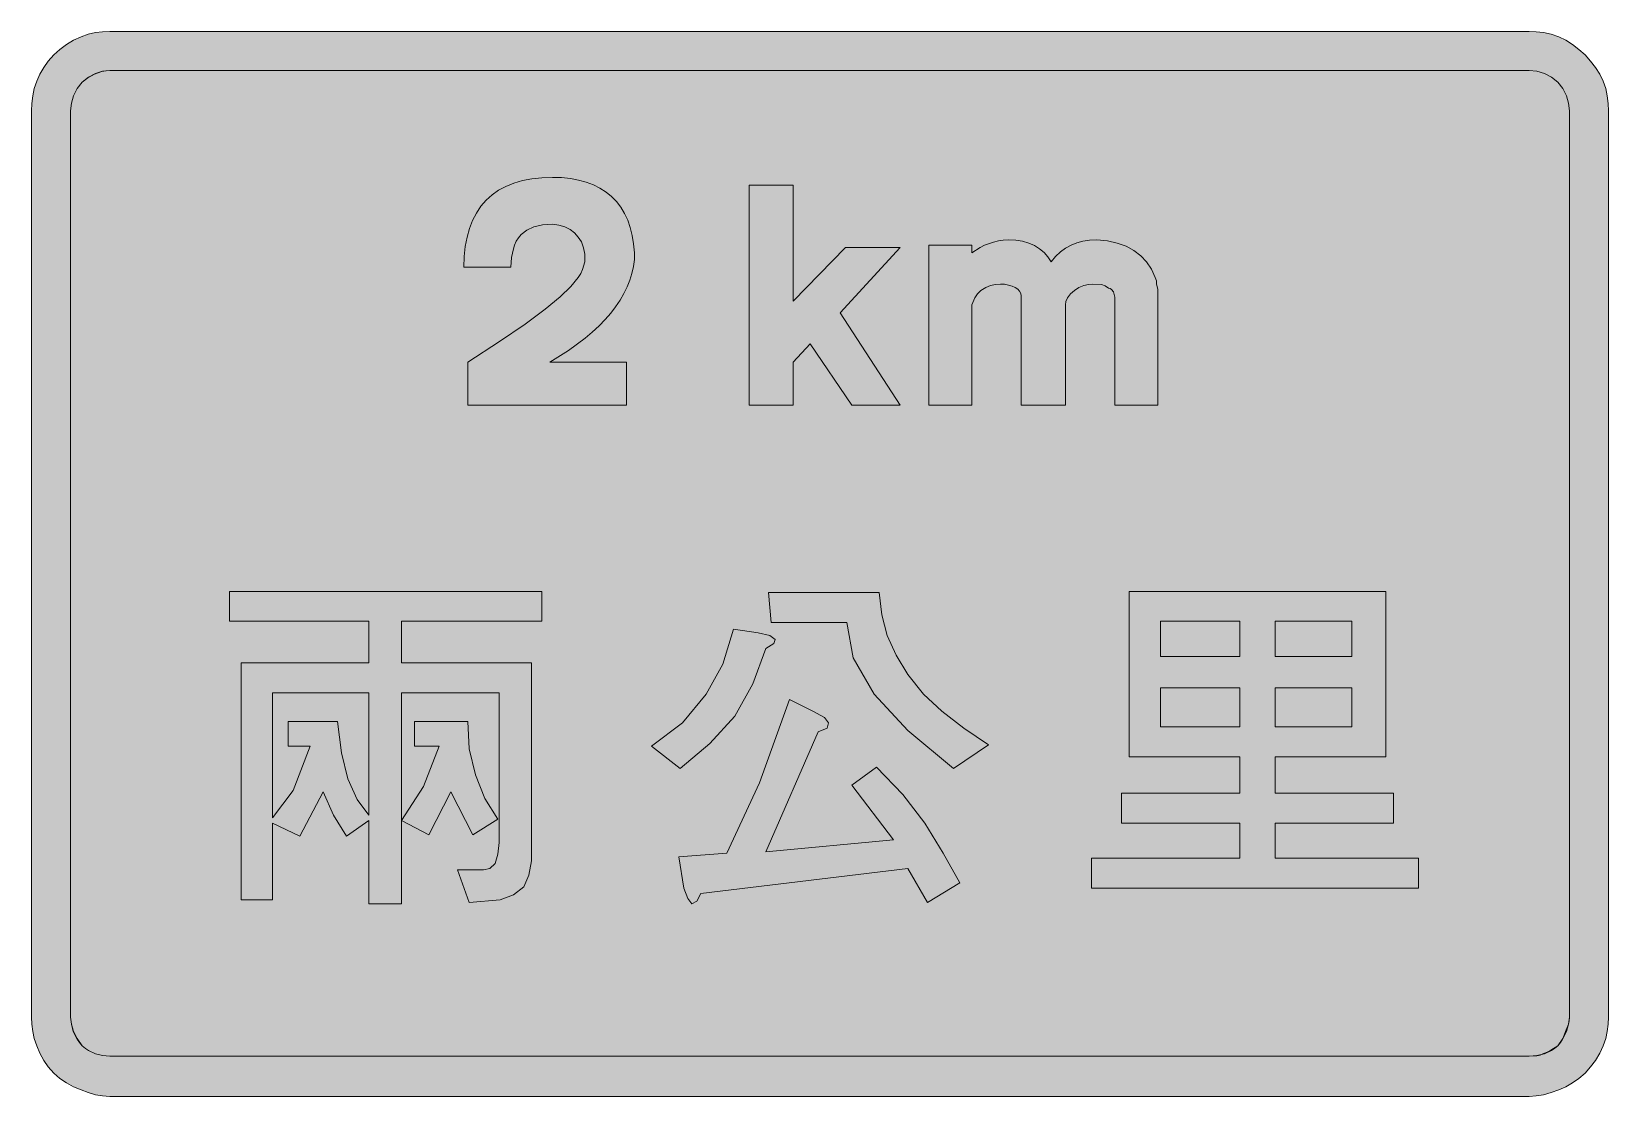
# Model space of a CAD drawing. Header units: metres. Extents: x 103 to 466, y 14 to 260.
import ezdxf

# ---------------------------------------------------------------- set-up
doc = ezdxf.new("R2010")
doc.units = ezdxf.units.M
doc.layers.add('FILL_BLACK_000000', color=7, linetype='Continuous', true_color=0x000000)
doc.layers.add('FILL_WHITE_FFFFFF', color=7, linetype='Continuous', true_color=0xffffff)

msp = doc.modelspace()

# ---------------------------------------------------------------- hatches: boundary and pattern name
at = {"layer": 'FILL_BLACK_000000', "true_color": 0x000000}
h = msp.add_hatch(color=7, dxfattribs=at)
h.dxf.hatch_style = 1
h.paths.add_polyline_path([(450.91, 259.24), (452.67, 258.87), (454.47, 258.3), (456.04, 257.52), (457.58, 256.54), (459.07, 255.39), (460.47, 254.1), (461.76, 252.7), (462.91, 251.21), (463.89, 249.67), (464.67, 248.1), (465.24, 246.35), (465.61, 244.65), (465.81, 242.95), (465.87, 241.2), (465.87, 32.4), (465.81, 30.78), (465.61, 29.1), (465.24, 27.42), (464.67, 25.8), (463.89, 24.06), (462.91, 22.42), (461.76, 20.91), (460.47, 19.5), (459.07, 18.26), (457.58, 17.21), (456.04, 16.34), (454.47, 15.6), (452.67, 14.99), (450.91, 14.51), (449.2, 14.21), (447.57, 14.1), (120.57, 14.1), (118.95, 14.21), (117.27, 14.51), (115.59, 14.99), (113.97, 15.6), (112.23, 16.34), (110.6, 17.21), (109.08, 18.26), (107.67, 19.5), (106.43, 20.91), (105.38, 22.42), (104.51, 24.06), (103.77, 25.8), (103.2, 27.42), (102.83, 29.1), (102.63, 30.78), (102.57, 32.4), (102.57, 241.2), (102.63, 242.95), (102.83, 244.65), (103.2, 246.35), (103.77, 248.1), (104.51, 249.67), (105.38, 251.21), (106.43, 252.7), (107.67, 254.1), (109.08, 255.39), (110.6, 256.54), (112.23, 257.52), (113.97, 258.3), (115.59, 258.87), (117.27, 259.24), (118.95, 259.44), (120.57, 259.5), (447.57, 259.5), (449.2, 259.44), (450.91, 259.24)])
h.paths.add_polyline_path([(118.95, 250.33), (117.31, 249.82), (115.72, 248.98), (114.27, 247.8), (113.09, 246.35), (112.25, 244.72), (111.74, 242.99), (111.57, 241.2), (111.57, 32.4), (111.74, 30.78), (112.25, 29.1), (113.09, 27.42), (114.27, 25.8), (114.97, 25.18), (115.72, 24.67), (117.31, 23.92), (118.95, 23.52), (120.57, 23.4), (447.57, 23.4), (449.36, 23.52), (451.1, 23.92), (452.72, 24.67), (453.47, 25.18), (454.17, 25.8), (455.35, 27.42), (456.2, 29.1), (456.7, 30.78), (456.87, 32.4), (456.87, 241.2), (456.7, 242.99), (456.2, 244.72), (455.35, 246.35), (454.17, 247.8), (452.72, 248.98), (451.1, 249.82), (449.36, 250.33), (447.57, 250.5), (120.57, 250.5), (118.95, 250.33)], flags=16)
h = msp.add_hatch(color=7, dxfattribs=at)
h.dxf.hatch_style = 1
h.paths.add_polyline_path([(239.67, 183.3), (239.67, 173.4), (203.07, 173.4), (203.07, 183.3), (210.39, 188.07), (216.27, 192.1), (220.87, 195.49), (224.33, 198.34), (226.83, 200.75), (228.51, 202.83), (229.1, 203.78), (229.54, 204.68), (230.07, 206.4), (230.07, 206.7), (230.07, 207.9), (230.07, 208.2), (229.75, 209.69), (229.24, 211.01), (228.54, 212.15), (227.67, 213.11), (226.63, 213.89), (225.43, 214.49), (224.07, 214.89), (222.57, 215.1), (220.26, 214.94), (218.3, 214.46), (216.66, 213.71), (215.37, 212.7), (214.75, 211.97), (214.25, 211.16), (213.85, 210.3), (213.57, 209.4), (213.16, 207.41), (212.97, 205.2), (202.17, 205.2), (202.25, 207.66), (202.49, 209.97), (202.9, 212.12), (203.46, 214.13), (204.18, 215.98), (205.07, 217.68), (206.11, 219.23), (207.31, 220.61), (208.67, 221.84), (210.18, 222.91), (211.86, 223.82), (213.69, 224.56), (215.67, 225.15), (217.82, 225.56), (220.12, 225.82), (222.57, 225.9), (224.7, 225.83), (226.72, 225.62), (228.61, 225.27), (230.37, 224.78), (232.02, 224.16), (233.53, 223.4), (234.92, 222.5), (236.18, 221.47), (237.31, 220.31), (238.31, 219.02), (239.18, 217.59), (239.91, 216.03), (240.51, 214.34), (240.97, 212.52), (241.29, 210.57), (241.47, 208.5), (241.47, 208.2), (241.47, 207), (241.24, 205.38), (240.88, 203.78), (240.39, 202.2), (239.77, 200.64), (239.03, 199.1), (238.15, 197.58), (237.14, 196.07), (236, 194.59), (234.72, 193.12), (233.31, 191.67), (231.76, 190.23), (230.08, 188.82), (226.3, 186.03), (221.97, 183.3), (239.67, 183.3)])
h = msp.add_hatch(color=7, dxfattribs=at)
h.dxf.hatch_style = 1
h.paths.add_polyline_path([(267.87, 224.1), (278.07, 224.1), (278.07, 197.4), (290.07, 209.7), (302.67, 209.7), (288.87, 194.7), (302.67, 173.4), (291.57, 173.4), (281.97, 187.5), (278.07, 183.3), (278.07, 173.4), (267.87, 173.4), (267.87, 224.1)])
h = msp.add_hatch(color=7, dxfattribs=at)
h.dxf.hatch_style = 1
h.paths.add_polyline_path([(346.08, 201.23), (344.97, 201), (343.86, 200.54), (342.87, 199.8), (341.91, 199.03), (341.26, 198.15), (340.89, 197.27), (340.77, 196.5), (340.77, 196.2), (340.77, 173.4), (330.57, 173.4), (330.57, 198.3), (330.57, 198.6), (330.47, 199.15), (330.2, 199.65), (329.76, 200.11), (329.18, 200.51), (328.48, 200.84), (327.66, 201.09), (326.75, 201.25), (325.77, 201.3), (324.65, 201.23), (323.52, 201), (322.4, 200.54), (321.27, 199.8), (320.48, 199.03), (319.88, 198.15), (319.17, 196.5), (319.17, 196.2), (319.17, 173.4), (309.27, 173.4), (309.27, 210.3), (319.17, 210.3), (319.17, 208.5), (321.12, 209.77), (322.12, 210.27), (323.07, 210.6), (324.2, 210.99), (325.32, 211.27), (326.45, 211.44), (327.57, 211.5), (329.3, 211.42), (330.89, 211.17), (332.34, 210.76), (333.65, 210.19), (334.81, 209.46), (335.84, 208.59), (336.72, 207.57), (337.47, 206.4), (338.51, 207.65), (339.62, 208.72), (340.79, 209.6), (342.05, 210.3), (343.38, 210.84), (344.81, 211.21), (346.34, 211.43), (347.97, 211.5), (350.45, 211.26), (352.7, 210.77), (354.72, 210.04), (356.52, 209.06), (358.1, 207.85), (359.45, 206.4), (360.57, 204.71), (361.47, 202.8), (361.73, 202.05), (361.77, 201.3), (362.07, 200.1), (362.07, 199.8), (362.07, 173.4), (352.17, 173.4), (352.17, 198.3), (351.87, 199.5), (351.38, 200.06), (351.07, 200.3), (350.67, 200.4), (349.94, 200.92), (349.1, 201.19), (347.07, 201.3), (346.08, 201.23)])
h = msp.add_hatch(color=7, dxfattribs=at)
h.dxf.hatch_style = 1
h.paths.add_polyline_path([(220.17, 123.6), (187.77, 123.6), (187.77, 114), (217.77, 114), (217.77, 68.4), (217.17, 65.1), (215.97, 62.4), (213.57, 60.6), (210.57, 59.4), (203.37, 58.8), (200.67, 66.3), (206.67, 66.3), (208.17, 66.6), (209.37, 67.8), (209.97, 69.9), (210.27, 72.6), (210.27, 107.1), (187.77, 107.1), (187.77, 58.5), (180.27, 58.5), (180.27, 77.7), (175.17, 74.1), (172.17, 78.9), (169.77, 84.3), (164.37, 74.1), (158.07, 77.1), (158.07, 59.4), (150.87, 59.4), (150.87, 114), (180.27, 114), (180.27, 123.6), (148.17, 123.6), (148.17, 130.5), (220.17, 130.5), (220.17, 123.6)])
h.paths.add_polyline_path([(166.77, 94.8), (161.67, 94.8), (161.67, 100.5), (173.07, 100.5), (173.97, 93.3), (175.47, 87.3), (177.57, 82.5), (180.27, 78.9), (180.27, 107.1), (158.07, 107.1), (158.07, 78.3), (162.87, 84.6), (166.77, 94.8)], flags=16)
h = msp.add_hatch(color=7, dxfattribs=at)
h.dxf.hatch_style = 1
h.paths.add_polyline_path([(297.87, 130.2), (298.47, 125.1), (299.67, 120.3), (301.77, 115.8), (304.47, 111.3), (308.07, 106.8), (312.27, 102.9), (317.37, 99), (323.07, 95.1), (314.97, 89.7), (304.47, 98.4), (296.67, 106.8), (291.87, 115.2), (290.37, 123.3), (272.97, 123.3), (272.37, 130.2), (297.87, 130.2)])
h = msp.add_hatch(color=7, dxfattribs=at)
h.dxf.hatch_style = 1
h.paths.add_polyline_path([(416.37, 84), (416.37, 77.1), (389.07, 77.1), (389.07, 69), (422.07, 69), (422.07, 62.1), (346.77, 62.1), (346.77, 69), (380.97, 69), (380.97, 77.1), (353.67, 77.1), (353.67, 84), (380.97, 84), (380.97, 92.4), (355.47, 92.4), (355.47, 130.5), (414.57, 130.5), (414.57, 92.4), (389.07, 92.4), (389.07, 84), (416.37, 84)])
h.paths.add_polyline_path([(406.77, 115.5), (406.77, 123.6), (389.07, 123.6), (389.07, 115.5), (406.77, 115.5)], flags=16)
h.paths.add_polyline_path([(362.67, 115.5), (380.97, 115.5), (380.97, 123.6), (362.67, 123.6), (362.67, 115.5)], flags=16)
h.paths.add_polyline_path([(389.07, 108.3), (389.07, 99.3), (406.77, 99.3), (406.77, 108.3), (389.07, 108.3)], flags=16)
h.paths.add_polyline_path([(380.97, 108.3), (362.67, 108.3), (362.67, 99.3), (380.97, 99.3), (380.97, 108.3)], flags=16)
h = msp.add_hatch(color=7, dxfattribs=at)
h.dxf.hatch_style = 1
h.paths.add_polyline_path([(272.67, 120.3), (273.87, 119.4), (273.57, 118.5), (271.77, 117.3), (268.77, 109.2), (264.57, 101.7), (258.87, 95.4), (251.97, 89.7), (245.37, 94.8), (252.57, 100.2), (257.97, 106.8), (261.87, 113.7), (264.27, 121.8), (269.97, 120.9), (272.67, 120.3)])
h = msp.add_hatch(color=7, dxfattribs=at)
h.dxf.hatch_style = 1
h.paths.add_polyline_path([(285.27, 101.4), (286.17, 100.2), (285.87, 99), (283.77, 98.1), (271.77, 70.5), (301.17, 73.2), (291.57, 85.8), (297.27, 90), (303.27, 83.7), (308.37, 77.1), (312.57, 70.2), (316.47, 63.3), (308.97, 58.8), (304.47, 66.6), (256.77, 60.9), (255.87, 59.1), (254.67, 58.5), (253.77, 59.7), (252.87, 62.1), (251.67, 69.3), (262.77, 70.2), (270.27, 86.4), (277.17, 105.6), (282.57, 102.9), (285.27, 101.4)])
h = msp.add_hatch(color=7, dxfattribs=at)
h.dxf.hatch_style = 1
h.paths.add_polyline_path([(203.07, 100.5), (203.37, 94.2), (204.87, 88.2), (206.97, 82.8), (209.97, 78), (204.27, 74.4), (199.17, 84.3), (194.07, 74.4), (187.77, 77.7), (192.87, 85.5), (196.47, 94.8), (190.77, 94.8), (190.77, 100.5), (203.07, 100.5)])
at = {"layer": 'FILL_WHITE_FFFFFF', "true_color": 0xffffff}
h = msp.add_hatch(color=7, dxfattribs=at)
h.dxf.hatch_style = 1
h.paths.add_polyline_path([(447.57, 250.5), (449.36, 250.33), (451.1, 249.82), (452.72, 248.98), (454.17, 247.8), (455.35, 246.35), (456.2, 244.72), (456.7, 242.99), (456.87, 241.2), (456.87, 32.4), (456.81, 31.55), (456.65, 30.75), (455.97, 29.1), (455.69, 28.2), (455.3, 27.34), (454.79, 26.53), (454.17, 25.8), (452.63, 24.79), (451.77, 24.32), (450.87, 24), (450.14, 23.65), (449.33, 23.47), (447.57, 23.4), (120.57, 23.4), (118.95, 23.52), (117.31, 23.92), (115.72, 24.67), (114.97, 25.18), (114.27, 25.8), (113.65, 26.53), (113.11, 27.34), (112.17, 29.1), (111.76, 30.75), (111.57, 32.4), (111.57, 241.2), (111.74, 242.99), (112.25, 244.72), (113.09, 246.35), (114.27, 247.8), (115.55, 248.85), (117.08, 249.71), (118.78, 250.29), (119.67, 250.45), (120.57, 250.5), (447.57, 250.5)])

# ---------------------------------------------------------------- linework, layer by layer
at = {"layer": 'FILL_BLACK_000000', "lineweight": 0, "true_color": 0x000000}
for points in [[(450.91, 259.24), (452.67, 258.87), (454.47, 258.3), (456.04, 257.52), (457.58, 256.54), (459.07, 255.39), (460.47, 254.1), (461.76, 252.7), (462.91, 251.21), (463.89, 249.67), (464.67, 248.1), (465.24, 246.35), (465.61, 244.65), (465.81, 242.95), (465.87, 241.2), (465.87, 32.4), (465.81, 30.78), (465.61, 29.1), (465.24, 27.42), (464.67, 25.8), (463.89, 24.06), (462.91, 22.42), (461.76, 20.91), (460.47, 19.5), (459.07, 18.26), (457.58, 17.21), (456.04, 16.34), (454.47, 15.6), (452.67, 14.99), (450.91, 14.51), (449.2, 14.21), (447.57, 14.1), (120.57, 14.1), (118.95, 14.21), (117.27, 14.51), (115.59, 14.99), (113.97, 15.6), (112.23, 16.34), (110.6, 17.21), (109.08, 18.26), (107.67, 19.5), (106.43, 20.91), (105.38, 22.42), (104.51, 24.06), (103.77, 25.8), (103.2, 27.42), (102.83, 29.1), (102.63, 30.78), (102.57, 32.4), (102.57, 241.2), (102.63, 242.95), (102.83, 244.65), (103.2, 246.35), (103.77, 248.1), (104.51, 249.67), (105.38, 251.21), (106.43, 252.7), (107.67, 254.1), (109.08, 255.39), (110.6, 256.54), (112.23, 257.52), (113.97, 258.3), (115.59, 258.87), (117.27, 259.24), (118.95, 259.44), (120.57, 259.5), (447.57, 259.5), (449.2, 259.44)], [(118.95, 250.33), (117.31, 249.82), (115.72, 248.98), (114.27, 247.8), (113.09, 246.35), (112.25, 244.72), (111.74, 242.99), (111.57, 241.2), (111.57, 32.4), (111.74, 30.78), (112.25, 29.1), (113.09, 27.42), (114.27, 25.8), (114.97, 25.18), (115.72, 24.67), (117.31, 23.92), (118.95, 23.52), (120.57, 23.4), (447.57, 23.4), (449.36, 23.52), (451.1, 23.92), (452.72, 24.67), (453.47, 25.18), (454.17, 25.8), (455.35, 27.42), (456.2, 29.1), (456.7, 30.78), (456.87, 32.4), (456.87, 241.2), (456.7, 242.99), (456.2, 244.72), (455.35, 246.35), (454.17, 247.8), (452.72, 248.98), (451.1, 249.82), (449.36, 250.33), (447.57, 250.5), (120.57, 250.5)], [(239.67, 183.3), (239.67, 173.4), (203.07, 173.4), (203.07, 183.3), (210.39, 188.07), (216.27, 192.1), (220.87, 195.49), (224.33, 198.34), (226.83, 200.75), (228.51, 202.83), (229.1, 203.78), (229.54, 204.68), (230.07, 206.4), (230.07, 206.7), (230.07, 207.9), (230.07, 208.2), (229.75, 209.69), (229.24, 211.01), (228.54, 212.15), (227.67, 213.11), (226.63, 213.89), (225.43, 214.49), (224.07, 214.89), (222.57, 215.1), (220.26, 214.94), (218.3, 214.46), (216.66, 213.71), (215.37, 212.7), (214.75, 211.97), (214.25, 211.16), (213.85, 210.3), (213.57, 209.4), (213.16, 207.41), (212.97, 205.2), (202.17, 205.2), (202.25, 207.66), (202.49, 209.97), (202.9, 212.12), (203.46, 214.13), (204.18, 215.98), (205.07, 217.68), (206.11, 219.23), (207.31, 220.61), (208.67, 221.84), (210.18, 222.91), (211.86, 223.82), (213.69, 224.56), (215.67, 225.15), (217.82, 225.56), (220.12, 225.82), (222.57, 225.9), (224.7, 225.83), (226.72, 225.62), (228.61, 225.27), (230.37, 224.78), (232.02, 224.16), (233.53, 223.4), (234.92, 222.5), (236.18, 221.47), (237.31, 220.31), (238.31, 219.02), (239.18, 217.59), (239.91, 216.03), (240.51, 214.34), (240.97, 212.52), (241.29, 210.57), (241.47, 208.5), (241.47, 208.2), (241.47, 207), (241.24, 205.38), (240.88, 203.78), (240.39, 202.2), (239.77, 200.64), (239.03, 199.1), (238.15, 197.58), (237.14, 196.07), (236, 194.59), (234.72, 193.12), (233.31, 191.67), (231.76, 190.23), (230.08, 188.82), (226.3, 186.03), (221.97, 183.3)], [(267.87, 224.1), (278.07, 224.1), (278.07, 197.4), (290.07, 209.7), (302.67, 209.7), (288.87, 194.7), (302.67, 173.4), (291.57, 173.4), (281.97, 187.5), (278.07, 183.3), (278.07, 173.4), (267.87, 173.4)], [(346.08, 201.23), (344.97, 201), (343.86, 200.54), (342.87, 199.8), (341.91, 199.03), (341.26, 198.15), (340.89, 197.27), (340.77, 196.5), (340.77, 196.2), (340.77, 173.4), (330.57, 173.4), (330.57, 198.3), (330.57, 198.6), (330.47, 199.15), (330.2, 199.65), (329.76, 200.11), (329.18, 200.51), (328.48, 200.84), (327.66, 201.09), (326.75, 201.25), (325.77, 201.3), (324.65, 201.23), (323.52, 201), (322.4, 200.54), (321.27, 199.8), (320.48, 199.03), (319.88, 198.15), (319.17, 196.5), (319.17, 196.2), (319.17, 173.4), (309.27, 173.4), (309.27, 210.3), (319.17, 210.3), (319.17, 208.5), (321.12, 209.77), (322.12, 210.27), (323.07, 210.6), (324.2, 210.99), (325.32, 211.27), (326.45, 211.44), (327.57, 211.5), (329.3, 211.42), (330.89, 211.17), (332.34, 210.76), (333.65, 210.19), (334.81, 209.46), (335.84, 208.59), (336.72, 207.57), (337.47, 206.4), (338.51, 207.65), (339.62, 208.72), (340.79, 209.6), (342.05, 210.3), (343.38, 210.84), (344.81, 211.21), (346.34, 211.43), (347.97, 211.5), (350.45, 211.26), (352.7, 210.77), (354.72, 210.04), (356.52, 209.06), (358.1, 207.85), (359.45, 206.4), (360.57, 204.71), (361.47, 202.8), (361.73, 202.05), (361.77, 201.3), (362.07, 200.1), (362.07, 199.8), (362.07, 173.4), (352.17, 173.4), (352.17, 198.3), (351.87, 199.5), (351.38, 200.06), (351.07, 200.3), (350.67, 200.4), (349.94, 200.92), (349.1, 201.19), (347.07, 201.3)], [(220.17, 123.6), (187.77, 123.6), (187.77, 114), (217.77, 114), (217.77, 68.4), (217.17, 65.1), (215.97, 62.4), (213.57, 60.6), (210.57, 59.4), (203.37, 58.8), (200.67, 66.3), (206.67, 66.3), (208.17, 66.6), (209.37, 67.8), (209.97, 69.9), (210.27, 72.6), (210.27, 107.1), (187.77, 107.1), (187.77, 58.5), (180.27, 58.5), (180.27, 77.7), (175.17, 74.1), (172.17, 78.9), (169.77, 84.3), (164.37, 74.1), (158.07, 77.1), (158.07, 59.4), (150.87, 59.4), (150.87, 114), (180.27, 114), (180.27, 123.6), (148.17, 123.6), (148.17, 130.5), (220.17, 130.5)], [(297.87, 130.2), (298.47, 125.1), (299.67, 120.3), (301.77, 115.8), (304.47, 111.3), (308.07, 106.8), (312.27, 102.9), (317.37, 99), (323.07, 95.1), (314.97, 89.7), (304.47, 98.4), (296.67, 106.8), (291.87, 115.2), (290.37, 123.3), (272.97, 123.3), (272.37, 130.2)], [(416.37, 84), (416.37, 77.1), (389.07, 77.1), (389.07, 69), (422.07, 69), (422.07, 62.1), (346.77, 62.1), (346.77, 69), (380.97, 69), (380.97, 77.1), (353.67, 77.1), (353.67, 84), (380.97, 84), (380.97, 92.4), (355.47, 92.4), (355.47, 130.5), (414.57, 130.5), (414.57, 92.4), (389.07, 92.4), (389.07, 84)], [(362.67, 115.5), (380.97, 115.5), (380.97, 123.6), (362.67, 123.6)], [(406.77, 115.5), (406.77, 123.6), (389.07, 123.6), (389.07, 115.5)], [(272.67, 120.3), (273.87, 119.4), (273.57, 118.5), (271.77, 117.3), (268.77, 109.2), (264.57, 101.7), (258.87, 95.4), (251.97, 89.7), (245.37, 94.8), (252.57, 100.2), (257.97, 106.8), (261.87, 113.7), (264.27, 121.8), (269.97, 120.9)], [(166.77, 94.8), (161.67, 94.8), (161.67, 100.5), (173.07, 100.5), (173.97, 93.3), (175.47, 87.3), (177.57, 82.5), (180.27, 78.9), (180.27, 107.1), (158.07, 107.1), (158.07, 78.3), (162.87, 84.6)], [(285.27, 101.4), (286.17, 100.2), (285.87, 99), (283.77, 98.1), (271.77, 70.5), (301.17, 73.2), (291.57, 85.8), (297.27, 90), (303.27, 83.7), (308.37, 77.1), (312.57, 70.2), (316.47, 63.3), (308.97, 58.8), (304.47, 66.6), (256.77, 60.9), (255.87, 59.1), (254.67, 58.5), (253.77, 59.7), (252.87, 62.1), (251.67, 69.3), (262.77, 70.2), (270.27, 86.4), (277.17, 105.6), (282.57, 102.9)], [(380.97, 108.3), (362.67, 108.3), (362.67, 99.3), (380.97, 99.3)], [(389.07, 108.3), (389.07, 99.3), (406.77, 99.3), (406.77, 108.3)], [(203.07, 100.5), (203.37, 94.2), (204.87, 88.2), (206.97, 82.8), (209.97, 78), (204.27, 74.4), (199.17, 84.3), (194.07, 74.4), (187.77, 77.7), (192.87, 85.5), (196.47, 94.8), (190.77, 94.8), (190.77, 100.5)]]:
    msp.add_lwpolyline(points, close=True, dxfattribs=at)
at = {"layer": 'FILL_WHITE_FFFFFF', "lineweight": 0, "true_color": 0xffffff}
msp.add_lwpolyline([(447.57, 250.5), (449.36, 250.33), (451.1, 249.82), (452.72, 248.98), (454.17, 247.8), (455.35, 246.35), (456.2, 244.72), (456.7, 242.99), (456.87, 241.2), (456.87, 32.4), (456.81, 31.55), (456.65, 30.75), (455.97, 29.1), (455.69, 28.2), (455.3, 27.34), (454.79, 26.53), (454.17, 25.8), (452.63, 24.79), (451.77, 24.32), (450.87, 24), (450.14, 23.65), (449.33, 23.47), (447.57, 23.4), (120.57, 23.4), (118.95, 23.52), (117.31, 23.92), (115.72, 24.67), (114.97, 25.18), (114.27, 25.8), (113.65, 26.53), (113.11, 27.34), (112.17, 29.1), (111.76, 30.75), (111.57, 32.4), (111.57, 241.2), (111.74, 242.99), (112.25, 244.72), (113.09, 246.35), (114.27, 247.8), (115.55, 248.85), (117.08, 249.71), (118.78, 250.29), (119.67, 250.45), (120.57, 250.5)], close=True, dxfattribs=at)

doc.saveas('drawing.dxf')
